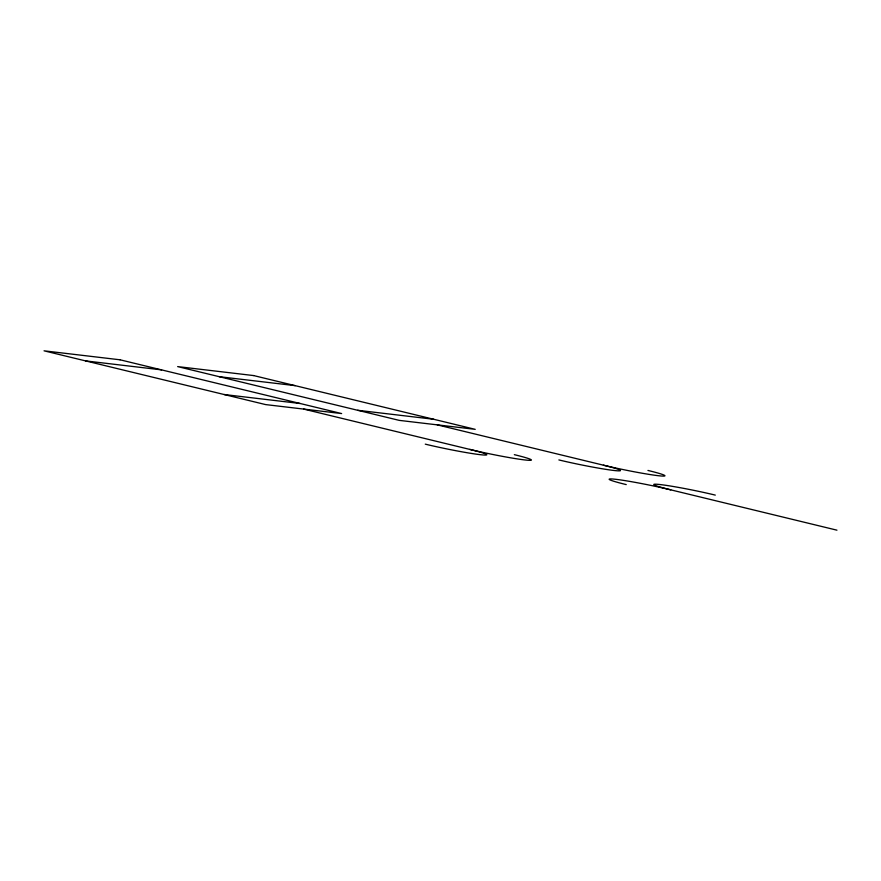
<?xml version="1.0" encoding="UTF-8"?>
<svg xmlns="http://www.w3.org/2000/svg" width="881" height="881" viewBox="0 0 881 881"><rect width="100%" height="100%" fill="white"/><g stroke="black" fill="none" stroke-linecap="round" stroke-linejoin="round"><path stroke-width="1.32" d="M85.6 360.902L161.597 369.877M219.193 376.683L295.201 385.647M224.082 394.512L300.08 403.487M357.675 410.282L433.683 419.257M437.229 424.851L603.408 465.179A40.163 2.247 11.5 0 0 658.129 475.685A40.163 2.247 11.5 0 0 647.942 470.443M626.237 484.594A40.163 2.247 11.5 0 1 616.039 479.341A40.163 2.247 11.5 0 1 670.771 489.847L836.95 530.175M303.626 409.081L469.815 449.409A40.163 2.247 11.5 0 0 524.536 459.915A40.163 2.247 11.5 0 0 514.339 454.662M469.815 449.409A40.163 2.247 11.5 0 1 480.002 454.651A40.163 2.247 11.5 0 1 425.281 444.145M603.408 465.179A40.163 2.247 11.5 0 1 613.594 470.432A40.163 2.247 11.5 0 1 558.873 459.926M670.771 489.847A40.163 2.247 11.5 0 1 660.574 484.605A40.163 2.247 11.5 0 1 715.295 495.111M120.047 359.8L44.05 350.825L265.622 404.588L341.63 413.563L120.047 359.8M253.651 375.57L177.654 366.595L399.225 420.369L475.222 429.344L253.651 375.57"/></g></svg>
